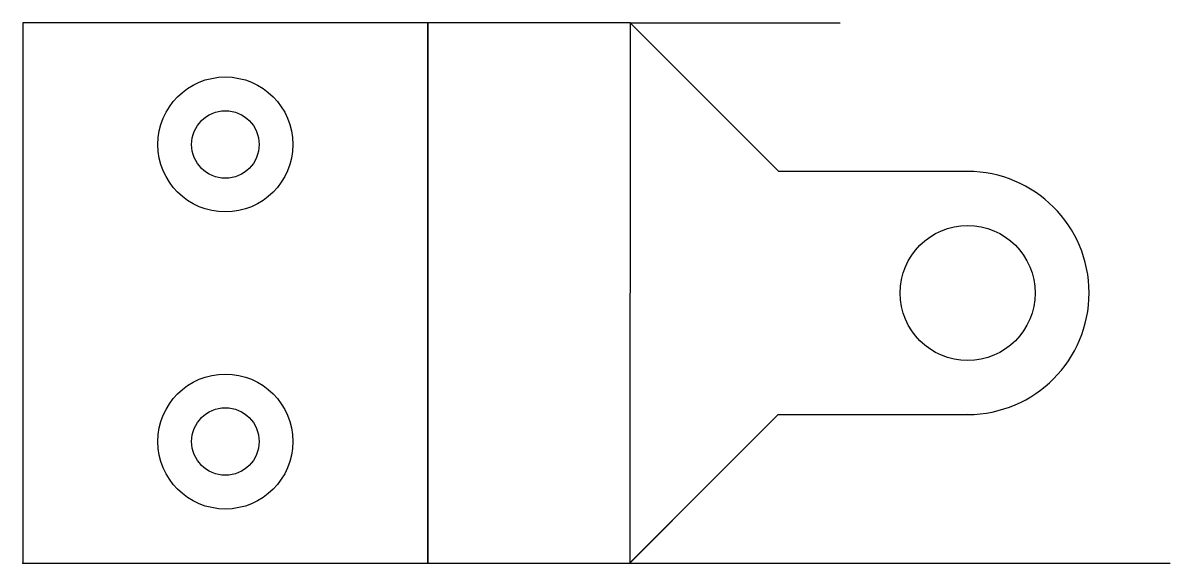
# Model space of a CAD drawing. Header units: millimetres. Extents: x 0 to 425, y 0 to 200.
import ezdxf

# ---------------------------------------------------------------- set-up
doc = ezdxf.new("R2010")
doc.units = ezdxf.units.MM
doc.header["$MEASUREMENT"] = 0
for name, color, linetype in [('MaRS_Q5_b v1_Sketch1', 7, 'Continuous'), ('MaRS_Q5_b v1_Sketch2', 7, 'Continuous'), ('MaRS_Q5_b v1_Sketch3', 7, 'Continuous'), ('MaRS_Q5_b v1_Sketch4', 7, 'Continuous'), ('MaRS_Q5_b v1_Sketch5', 7, 'Continuous'), ('MaRS_Q5_b v1_Sketch6', 7, 'Continuous')]:
    doc.layers.add(name, color=color, linetype=linetype)

msp = doc.modelspace()

# ---------------------------------------------------------------- linework, layer by layer
at = {"layer": 'MaRS_Q5_b v1_Sketch1'}
for p, q in [((0, 0, 65), (40, 0, 65)), ((0, 0, 150), (150, 0, 150)), ((0, 0, 150), (0, 0, 65)), ((0, 0), (225, 0)), ((40, 0, 100), (110, 0, 100)), ((40, 0, 65), (40, 0, 100)), ((110, 0, 100), (110, 0)), ((150, 0, 150), (150, 0, 40)), ((150, 0, 40), (225, 0, 40)), ((225, 0, 40), (225, 0))]:
    msp.add_line(p, q, dxfattribs=at)
msp.add_point((0, 0), dxfattribs=at)
at = {"layer": 'MaRS_Q5_b v1_Sketch2'}
for p, q in [((225, 200), (224.83, 0)), ((225, 200), (270, 200)), ((225, 200), (280, 145)), ((225, 200), (302.78, 200)), ((350, 145), (280, 145)), ((256.65, 31.82), (279.7, 54.86)), ((350.09, 55), (279.7, 54.86)), ((224.83, 0), (256.65, 31.82)), ((224.83, 0), (269.83, 0)), ((224.83, 0), (425, 0))]:
    msp.add_line(p, q, dxfattribs=at)
msp.add_arc((350, 100), 45, 270.1109, 90, dxfattribs=at)
msp.add_point((0, 0), dxfattribs=at)
at = {"layer": 'MaRS_Q5_b v1_Sketch3'}
for p, q in [((150, 200, 40), (150, 0, 40)), ((225, 200, 40), (150, 200, 40)), ((280, 145, 40), (225, 200, 40)), ((350, 145, 40), (280, 145, 40)), ((225, 0.17, 40), (279.7, 54.86, 40)), ((279.7, 54.86, 40), (350.09, 55, 40)), ((150, 0, 40), (225, 0, 40)), ((225, 0, 40), (225, 0.17, 40))]:
    msp.add_line(p, q, dxfattribs=at)
msp.add_circle((350, 100, 40), 25, dxfattribs=at)
msp.add_arc((350, 100, 40), 45, 270.1109, 90, dxfattribs=at)
msp.add_point((0, 0, 40), dxfattribs=at)
at = {"layer": 'MaRS_Q5_b v1_Sketch4'}
for p, q in [((0, 200, 150), (0, 0, 150)), ((150, 200, 150), (0, 200, 150)), ((150, 0, 150), (150, 200, 150)), ((0, 0, 150), (150, 0, 150))]:
    msp.add_line(p, q, dxfattribs=at)
for centre in [(75, 155, 150), (75, 45, 150)]:
    msp.add_circle(centre, 25, dxfattribs=at)
msp.add_point((0, 0, 150), dxfattribs=at)
at = {"layer": 'MaRS_Q5_b v1_Sketch5'}
for p, q in [((0, 200, 150), (0, 0, 150)), ((150, 200, 150), (0, 200, 150)), ((150, 0, 150), (150, 200, 150)), ((0, 0, 150), (150, 0, 150))]:
    msp.add_line(p, q, dxfattribs=at)
for centre, radius in [((75, 155, 150), 25), ((75, 155, 150), 12.5), ((75, 45, 150), 25), ((75, 45, 150), 12.5)]:
    msp.add_circle(centre, radius, dxfattribs=at)
msp.add_point((0, 0, 150), dxfattribs=at)
at = {"layer": 'MaRS_Q5_b v1_Sketch6'}
for p, q in [((225, 200, 40), (150, 200, 40)), ((150, 200, 40), (150, 0, 40)), ((280, 145, 40), (225, 200, 40)), ((350, 145, 40), (280, 145, 40)), ((225, 0.17, 40), (279.7, 54.86, 40)), ((279.7, 54.86, 40), (350.09, 55, 40)), ((150, 0, 40), (225, 0, 40)), ((225, 0, 40), (225, 0.17, 40))]:
    msp.add_line(p, q, dxfattribs=at)
msp.add_circle((350, 100, 40), 25, dxfattribs=at)
msp.add_arc((350, 100, 40), 45, 270.1109, 90, dxfattribs=at)
msp.add_point((0, 0, 40), dxfattribs=at)

doc.saveas('drawing.dxf')
